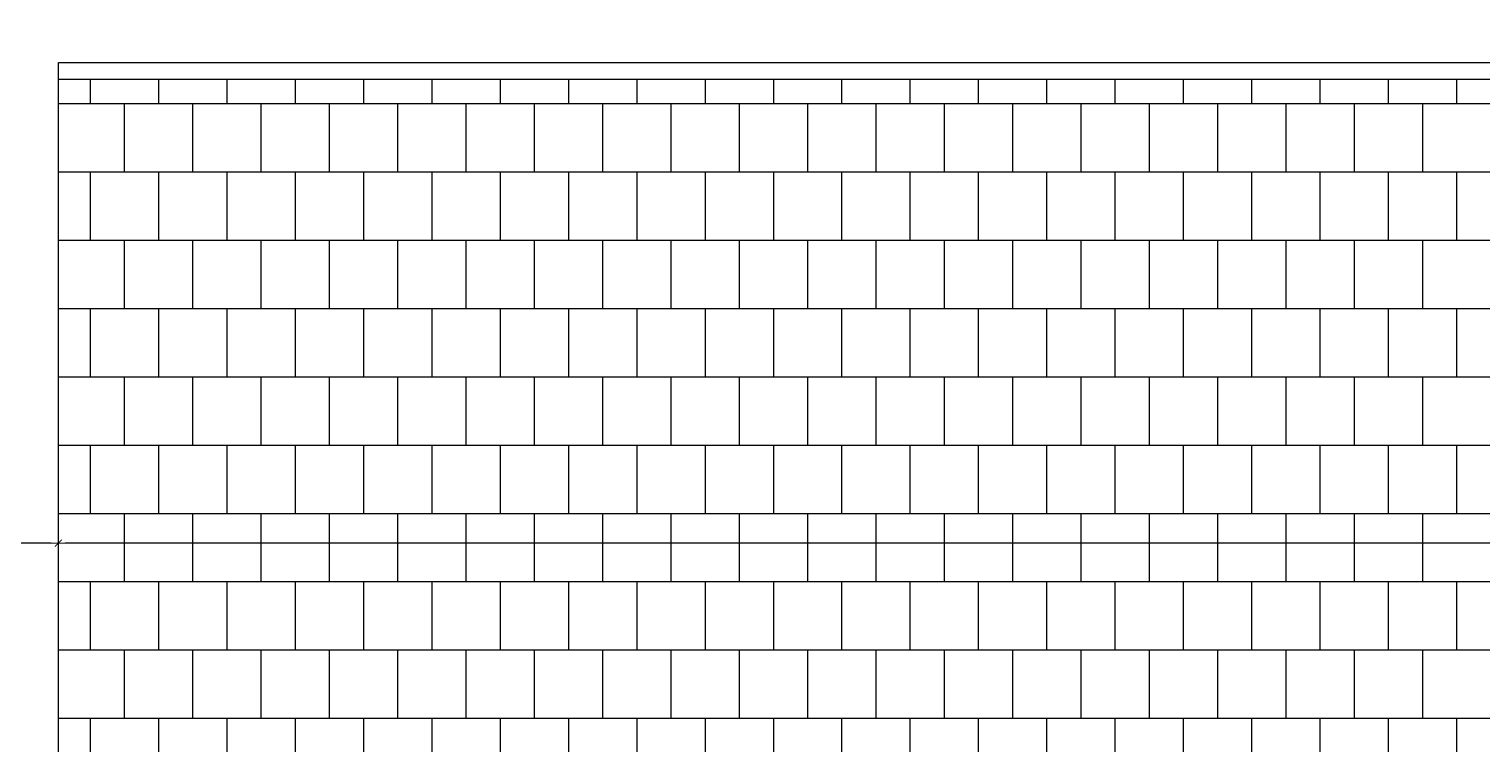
# Model space of a CAD drawing. Header units: millimetres. Extents: x 2823 to 2968, y 1352 to 1452.
# Drawn here: x 2921.37 to 2934.33, y 1405.61 to 1412.06 of the extents above; entities that cross this region are included whole.
import ezdxf

# ---------------------------------------------------------------- set-up
doc = ezdxf.new("R2010")
doc.units = ezdxf.units.MM
doc.header["$LTSCALE"] = 0.03
doc.layers.add('A-COTAS', color=12, linetype='Continuous', lineweight=9)
doc.layers.add('A-PISO', color=251, linetype='Continuous')
doc.layers.add('G_HACHURA', color=9, linetype='Continuous')
doc.styles.add('Century Gothic', font='arial.ttf')
doc.dimstyles.new('COTA_250', dxfattribs={"dimscale": 250, "dimtxt": 0.002, "dimasz": 0.00025, "dimexe": 0.00075, "dimexo": 0.00075, "dimgap": 0.0005, "dimtad": 1, "dimzin": 4, "dimdsep": 46, "dimtxsty": 'Century Gothic', "dimblk": 'PU-Tick', "dimcen": 0.001, "dimdle": 0.00075, "dimse1": 1, "dimse2": 1, "dimclrd": 256, "dimclre": 256, "dimclrt": 256, "dimadec": 0, "dimazin": 0, "dimtfac": 1, "dimtix": 1, "dimtmove": 0, "dimatfit": 3, "dimldrblk": 'DOT', "dimfxl": 1, "dimarcsym": 0})

# ---------------------------------------------------------------- blocks, each defined once
blk = doc.blocks.new('PU-Tick')
for p, q in [((1, 0), (-1, 0)), ((0, -1), (0, 1))]:
    blk.add_line(p, q)
at = {"color": 0, "linetype": 'ByBlock', "const_width": 0.15}
blk.add_lwpolyline([(-0.5, -0.5), (0.5, 0.5)], dxfattribs=at)
blk = doc.blocks.new('*D132')
at = {"layer": 'A-COTAS', "lineweight": -2, "transparency": 16777216}
blk.add_line((2958.569, 1407.476), (2921.691, 1407.476), dxfattribs=at)
at = {"layer": 'Defpoints', "color": 0, "transparency": 16777216}
for p in [(2921.629, 1411.762), (2921.629, 1407.476), (2958.632, 1405.462)]:
    blk.add_point(p, dxfattribs=at)
at = {"layer": 'A-COTAS', "lineweight": -2, "transparency": 16777216, "xscale": 0.0625, "yscale": 0.0625, "zscale": 0.0625, "rotation": 180}
blk.add_blockref('PU-Tick', (2921.629, 1407.476), dxfattribs=at)
at = {"layer": 'A-COTAS', "lineweight": -2, "transparency": 16777216, "xscale": 0.0625, "yscale": 0.0625, "zscale": 0.0625}
blk.add_blockref('PU-Tick', (2958.632, 1407.476), dxfattribs=at)
at = {"layer": 'A-COTAS', "transparency": 16777216, "insert": (2940.13, 1407.857), "char_height": 0.5, "attachment_point": 5, "style": 'Century Gothic'}
blk.add_mtext('37.00', dxfattribs=at)
blk = doc.blocks.new('_Dot')
at = {"layer": 'G_HACHURA', "color": 0, "lineweight": -2}
blk.add_line((-0.5, 0), (-1, 0), dxfattribs=at)
at = {"layer": 'G_HACHURA', "color": 0, "const_width": 0.5}
blk.add_lwpolyline([(-0.25, 0, 1), (0.25, 0, 1)], format="xyb", close=True, dxfattribs=at)
blk = doc.blocks.new('*D133')
at = {"layer": 'A-COTAS', "lineweight": -2, "transparency": 16777216}
blk.add_line((2921.566, 1407.476), (2835.194, 1407.476), dxfattribs=at)
at = {"layer": 'Defpoints', "color": 0, "transparency": 16777216}
for p in [(2921.629, 1411.762), (2835.132, 1407.476), (2835.132, 1407.456)]:
    blk.add_point(p, dxfattribs=at)
at = {"layer": 'A-COTAS', "lineweight": -2, "transparency": 16777216, "xscale": 0.0625, "yscale": 0.0625, "zscale": 0.0625, "rotation": 180}
blk.add_blockref('PU-Tick', (2835.132, 1407.476), dxfattribs=at)
at = {"layer": 'A-COTAS', "lineweight": -2, "transparency": 16777216, "xscale": 0.0625, "yscale": 0.0625, "zscale": 0.0625}
blk.add_blockref('PU-Tick', (2921.629, 1407.476), dxfattribs=at)
at = {"layer": 'A-COTAS', "transparency": 16777216, "insert": (2878.38, 1407.857), "char_height": 0.5, "attachment_point": 5, "style": 'Century Gothic'}
blk.add_mtext('86.50', dxfattribs=at)
blk = doc.blocks.new('arq geral tgov')
at = {"layer": 'A-PISO'}
h = blk.add_hatch(dxfattribs=at)
h.set_pattern_fill('AR-B88', color=256, scale=0.003)
h.set_pattern_definition([(0, (-2897.6316, -1401.90576), (0, 0.6096), []), (90, (-2897.63158, -1401.90576), (-0.3048, 0.6096), [0.6096, -0.6096])])
h.paths.add_polyline_path([(62.5, 9.706), (57.354, 9.706, -0.414623), (54.352, 12.708), (54.355, 15.983), (50.255, 15.983), (50.257, 12.709, -0.41428), (47.259, 9.706), (23.997, 9.706), (23.997, 3.707), (40.999, 3.706), (40.999, 3.707), (41.099, 3.707), (43.499, 3.706), (43.499, 3.707), (43.599, 3.707), (45.999, 3.706), (45.999, 3.707), (46.099, 3.707), (62.5, 3.706)])
blk.add_lwpolyline([(23.997, 9.856), (47.259, 9.856, 0.414221), (50.107, 12.708), (50.105, 15.983), (50.255, 15.983), (50.257, 12.708, -0.414221), (47.259, 9.706), (23.997, 9.706)], format="xyb")
blk.add_lwpolyline([(23.997, 3.707), (23.997, 9.856)])
at = {"layer": 'A-COTAS'}
for base, p1, p2, picture, middle in [((-62.5, 5.571), (23.997, 9.856), (-62.5, 5.55), '*D133', (-19.251, 5.951)), ((23.997, 5.571), (61, 3.556), (23.997, 9.856), '*D132', (42.499, 5.951))]:
    dim = blk.add_linear_dim(base=base, p1=p1, p2=p2, dimstyle='COTA_250', dxfattribs=at)
    dim.commit()
    dim.dimension.update_dxf_attribs({"geometry": picture, "text_midpoint": middle, "insert": (-2897.632, -1401.906)})

msp = doc.modelspace()

# ---------------------------------------------------------------- block references
msp.add_blockref('arq geral tgov', (2897.632, 1401.906))

doc.saveas('drawing.dxf')
